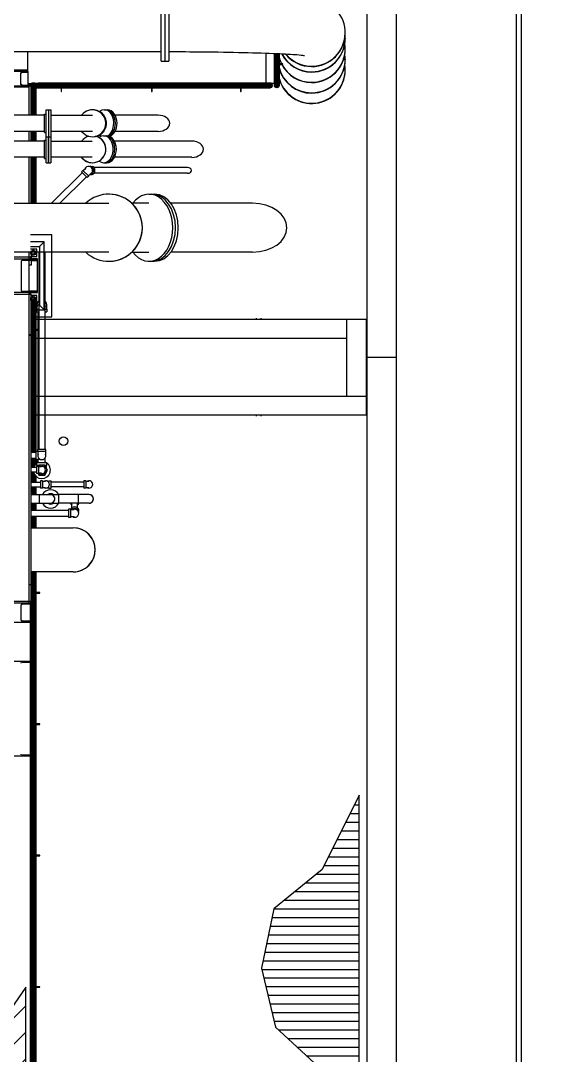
# Model space of a CAD drawing. Header units: metres. Extents: x 0 to 63075, y 0 to 44550.
# Drawn here: x 60624 to 61443, y 38478 to 40093 of the extents above; entities that cross this region are included whole.
import ezdxf

# ---------------------------------------------------------------- set-up
doc = ezdxf.new("R2010")
doc.units = ezdxf.units.M
doc.header["$LTSCALE"] = 75
for name, color, linetype in [('GSB', 7, 'Continuous'), ('ML6', 1, 'Continuous'), ('SDM', 7, 'Continuous'), ('SL1', 8, 'Continuous')]:
    doc.layers.add(name, color=color, linetype=linetype)
doc.styles.add('ROMANS', font='ROMANS.SHX')
doc.dimstyles.new('75___1-75', dxfattribs={"dimscale": 75, "dimtxt": 2.5, "dimasz": 2, "dimexe": 1.5, "dimexo": 1, "dimgap": 0.5, "dimtad": 1, "dimdec": 0, "dimzin": 12, "dimtxsty": 'ROMANS', "dimcen": 0, "dimclrd": 256, "dimclre": 256, "dimclrt": 3, "dimazin": 3, "dimtfac": 1, "dimtdec": 0, "dimtmove": 0, "dimatfit": 0, "dimfxl": 1, "dimlwd": -1, "dimlwe": -1, "dimarcsym": 0})

# ---------------------------------------------------------------- blocks, each defined once
blk = doc.blocks.new('A$C6bae614f')
at = {"layer": 'SL1'}
h = blk.add_hatch(dxfattribs=at)
h.set_pattern_fill('_USER', color=256, scale=90, angle=-0.0019, style=0, pattern_type=0)
h.set_pattern_definition([(359.99813, (326091.565, -18363.04), (0.00294, 90), [])])
h.paths.add_polyline_path([(421388, 30261), (421388, 33755), (421001, 32979), (420499, 32571), (420373, 31956), (420516, 31343), (421053, 30844)])
h = blk.add_hatch(dxfattribs=at)
h.set_pattern_fill('_USER', color=256, scale=195, angle=44.9981, style=0, pattern_type=0)
h.set_pattern_definition([(44.99813, (326091.56, -18363.04), (-137.8813, 137.89033), [])])
h.paths.add_polyline_path([(417315, 30874), (416381, 30322), (417922, 30322), (417922, 31756)])
for p, q in [((421470, 17753), (421471, 50903)), ((421771, 50903), (421770, 17753)), ((423020, 17753), (423021, 50903)), ((423071, 50903), (423070, 17753)), ((419328, 41385), (419328, 42084)), ((419369, 42084), (419369, 41385)), ((419410, 42084), (419410, 41385)), ((421243, 41681), (421243, 41679)), ((421243, 41678), (421243, 41679)), ((421243, 41623), (421243, 41622)), ((421243, 41620), (421243, 41622)), ((419328, 41481), (417007, 41481)), ((417943, 41291), (417943, 41481)), ((420421, 41157), (420421, 41465)), ((420506, 41132), (420506, 41462)), ((420508, 41126), (420508, 41462)), ((420514, 41118), (420514, 41462)), ((420521, 41461), (420521, 41110)), ((420531, 41111), (420531, 41461)), ((420540, 41461), (420540, 41110)), ((420548, 41460), (420548, 41115)), ((420553, 41126), (420553, 41460)), ((420555, 41460), (420555, 41132)), ((421243, 41514), (421243, 41513)), ((421243, 41511), (421243, 41513)), ((419328, 41385), (419410, 41385)), ((420594, 41357), (420555, 41357)), ((420555, 41350), (420594, 41350)), ((420594, 41350), (420594, 41357)), ((421243, 41405), (421243, 41403)), ((421243, 41401), (421243, 41403)), ((417946, 41279), (417794, 41279)), ((417945, 41291), (417795, 41291)), ((417888, 41272), (417873, 41257)), ((417873, 41143), (417873, 41262)), ((417883, 41272), (417946, 41272)), ((417945, 41279), (417945, 41291)), ((417946, 41127), (417946, 41279)), ((420508, 41232), (420506, 41232)), ((420508, 41208), (420506, 41210)), ((420514, 41232), (420508, 41232)), ((420514, 41206), (420508, 41208)), ((420521, 41232), (420514, 41232)), ((420521, 41205), (420514, 41206)), ((420531, 41232), (420521, 41232)), ((420531, 41205), (420521, 41205)), ((420540, 41232), (420531, 41232)), ((420540, 41205), (420531, 41205)), ((420548, 41232), (420540, 41232)), ((420548, 41206), (420540, 41205)), ((420553, 41232), (420548, 41232)), ((420553, 41208), (420548, 41206)), ((420555, 41232), (420553, 41232)), ((420555, 41210), (420553, 41208)), ((421243, 41296), (421243, 41294)), ((421243, 41293), (421243, 41294)), ((417758, 41117), (417953, 41117)), ((417794, 41127), (417946, 41127)), ((417946, 41117), (417794, 41117)), ((417888, 41133), (417873, 41148)), ((417946, 41133), (417883, 41133)), ((417946, 41117), (417946, 41117)), ((417953, 41152), (417982, 41152)), ((417953, 41152), (417953, 40823)), ((417971, 41132), (417973, 41142)), ((417974, 41132), (417971, 41132)), ((417973, 41123), (417971, 41132)), ((417973, 41142), (417978, 41150)), ((417976, 41142), (417973, 41142)), ((417976, 41123), (417973, 41123)), ((417978, 41115), (417973, 41123)), ((417974, 41132), (417976, 41142)), ((417976, 41123), (417974, 41132)), ((417974, 41132), (417983, 41132)), ((417981, 41150), (417976, 41142)), ((417976, 41142), (417985, 41142)), ((417985, 41123), (417976, 41123)), ((417981, 41115), (417976, 41123)), ((417978, 41150), (417986, 41155)), ((417978, 41150), (417981, 41150)), ((417981, 41115), (417978, 41115)), ((417986, 41110), (417978, 41115)), ((417979, 41150), (417979, 41152)), ((417979, 40823), (417979, 41115)), ((417980, 41151), (417980, 41152)), ((417980, 40823), (417980, 41113)), ((417981, 41150), (417989, 41155)), ((417981, 41150), (417990, 41150)), ((417989, 41110), (417981, 41115)), ((417981, 41115), (417990, 41115)), ((417982, 41112), (417982, 40823)), ((417983, 41132), (417985, 41142)), ((417983, 41132), (417998, 41132)), ((417985, 41123), (417983, 41132)), ((417985, 41142), (417990, 41150)), ((417985, 41142), (417999, 41142)), ((417990, 41115), (417985, 41123)), ((417999, 41123), (417985, 41123)), ((417986, 41155), (417995, 41157)), ((418010, 41155), (417986, 41155)), ((417989, 41110), (417986, 41110)), ((417995, 41108), (417986, 41110)), ((417988, 41109), (417988, 40823)), ((417989, 41155), (417998, 41157)), ((417998, 41108), (417989, 41110)), ((417989, 41110), (417997, 41110)), ((417990, 41150), (417997, 41155)), ((417990, 41150), (418004, 41150)), ((417997, 41110), (417990, 41115)), ((417990, 41115), (418004, 41115)), ((418017, 41157), (417995, 41157)), ((417995, 41108), (417995, 40823)), ((417995, 41108), (417998, 41108)), ((417997, 41155), (418005, 41157)), ((418005, 41108), (417997, 41110)), ((417997, 41110), (418010, 41110)), ((417998, 41132), (417999, 41142)), ((417998, 41132), (418018, 41132)), ((417999, 41123), (417998, 41132)), ((417998, 41108), (418005, 41108)), ((417999, 41142), (418004, 41150)), ((417999, 41142), (418019, 41142)), ((418004, 41115), (417999, 41123)), ((418019, 41123), (417999, 41123)), ((418004, 41150), (418010, 41155)), ((418004, 41150), (418022, 41150)), ((418004, 41115), (418022, 41115)), ((418010, 41110), (418004, 41115)), ((418005, 41108), (418005, 40823)), ((418005, 41108), (418017, 41108)), ((418010, 41155), (418017, 41157)), ((418010, 41155), (418027, 41155)), ((418010, 41110), (418027, 41110)), ((418017, 41108), (418010, 41110)), ((418014, 41108), (418014, 40823)), ((418017, 41157), (418033, 41157)), ((418017, 41108), (418033, 41108)), ((418018, 41132), (418019, 41142)), ((418019, 41123), (418018, 41132)), ((418018, 41132), (418041, 41132)), ((418019, 41142), (418022, 41150)), ((418019, 41142), (418042, 41142)), ((418022, 41115), (418019, 41123)), ((418042, 41123), (418019, 41123)), ((418022, 41150), (418027, 41155)), ((418022, 41150), (418044, 41150)), ((418027, 41110), (418022, 41115)), ((418022, 41115), (418044, 41115)), ((418022, 41108), (418022, 40823)), ((418027, 41155), (418033, 41157)), ((418027, 41155), (418048, 41155)), ((418033, 41108), (418027, 41110)), ((418027, 41110), (418048, 41110)), ((418027, 41108), (418027, 40823)), ((418029, 41108), (418029, 40823)), ((418033, 41157), (418052, 41157)), ((418033, 41108), (418052, 41108)), ((418041, 41132), (418042, 41142)), ((418042, 41123), (418041, 41132)), ((418041, 41132), (420485, 41132)), ((418042, 41142), (418044, 41150)), ((418042, 41142), (420483, 41142)), ((420483, 41123), (418042, 41123)), ((418044, 41115), (418042, 41123)), ((418044, 41150), (418048, 41155)), ((418044, 41150), (420478, 41149)), ((418048, 41110), (418044, 41115)), ((418044, 41115), (420478, 41115)), ((418048, 41155), (418052, 41157)), ((418048, 41155), (420470, 41155)), ((418048, 41110), (420470, 41110)), ((418052, 41108), (418048, 41110)), ((420461, 41157), (418052, 41157)), ((418052, 41108), (420461, 41108)), ((418068, 41142), (418069, 41150)), ((418068, 41132), (418068, 41142)), ((418068, 41123), (418068, 41132)), ((418069, 41115), (418068, 41123)), ((418069, 41150), (418071, 41155)), ((418071, 41110), (418069, 41115)), ((418071, 41155), (418073, 41157)), ((418073, 41108), (418071, 41110)), ((418095, 41155), (418095, 41157)), ((418095, 41150), (418095, 41155)), ((418095, 41142), (418095, 41150)), ((418095, 41132), (418095, 41142)), ((418095, 41123), (418095, 41132)), ((418095, 41115), (418095, 41123)), ((418095, 41110), (418095, 41115)), ((418095, 41108), (418095, 41110)), ((418289, 41108), (418289, 41069)), ((418295, 41069), (418295, 41108)), ((419230, 41108), (419230, 41069)), ((419237, 41069), (419237, 41108)), ((420155, 41108), (420155, 41069)), ((420161, 41069), (420161, 41108)), ((420361, 41155), (420361, 41157)), ((420361, 41149), (420361, 41155)), ((420361, 41142), (420361, 41149)), ((420361, 41132), (420361, 41142)), ((420361, 41123), (420361, 41132)), ((420361, 41115), (420361, 41123)), ((420361, 41110), (420361, 41115)), ((420361, 41108), (420361, 41110)), ((420385, 41155), (420383, 41157)), ((420383, 41108), (420385, 41110)), ((420387, 41149), (420385, 41155)), ((420385, 41110), (420387, 41115)), ((420388, 41142), (420387, 41149)), ((420387, 41115), (420388, 41123)), ((420389, 41132), (420388, 41142)), ((420388, 41123), (420389, 41132)), ((420408, 41155), (420404, 41157)), ((420404, 41108), (420408, 41110)), ((420412, 41149), (420408, 41155)), ((420408, 41110), (420412, 41115)), ((420414, 41142), (420412, 41149)), ((420412, 41115), (420414, 41123)), ((420415, 41132), (420414, 41142)), ((420414, 41123), (420415, 41132)), ((420429, 41155), (420423, 41157)), ((420423, 41108), (420429, 41110)), ((420434, 41149), (420429, 41155)), ((420429, 41110), (420434, 41115)), ((420437, 41142), (420434, 41149)), ((420434, 41115), (420437, 41123)), ((420438, 41132), (420437, 41142)), ((420437, 41123), (420438, 41132)), ((420446, 41155), (420439, 41157)), ((420439, 41108), (420446, 41110)), ((420453, 41149), (420446, 41155)), ((420446, 41110), (420453, 41115)), ((420459, 41155), (420451, 41157)), ((420451, 41108), (420459, 41110)), ((420457, 41142), (420453, 41149)), ((420453, 41115), (420457, 41123)), ((420458, 41132), (420457, 41142)), ((420457, 41123), (420458, 41132)), ((420467, 41155), (420458, 41157)), ((420458, 41108), (420467, 41110)), ((420467, 41149), (420459, 41155)), ((420459, 41110), (420467, 41115)), ((420470, 41155), (420461, 41157)), ((420461, 41108), (420470, 41110)), ((420475, 41149), (420467, 41155)), ((420471, 41142), (420467, 41149)), ((420467, 41115), (420471, 41123)), ((420467, 41110), (420475, 41115)), ((420478, 41149), (420470, 41155)), ((420470, 41110), (420478, 41115)), ((420473, 41132), (420471, 41142)), ((420471, 41123), (420473, 41132)), ((420506, 41153), (420473, 41153)), ((420480, 41142), (420475, 41149)), ((420475, 41115), (420480, 41123)), ((420483, 41142), (420478, 41149)), ((420478, 41115), (420483, 41123)), ((420482, 41132), (420480, 41142)), ((420480, 41123), (420482, 41132)), ((420485, 41132), (420483, 41142)), ((420483, 41123), (420485, 41132)), ((420508, 41185), (420506, 41189)), ((420508, 41164), (420506, 41170)), ((420508, 41147), (420506, 41154)), ((420508, 41134), (420506, 41142)), ((420508, 41126), (420506, 41135)), ((420508, 41123), (420506, 41132)), ((420514, 41181), (420508, 41185)), ((420514, 41159), (420508, 41164)), ((420514, 41141), (420508, 41147)), ((420514, 41127), (420508, 41134)), ((420514, 41118), (420508, 41126)), ((420508, 41126), (420508, 41123)), ((420514, 41115), (420508, 41123)), ((420521, 41179), (420514, 41181)), ((420521, 41156), (420514, 41159)), ((420521, 41136), (420514, 41141)), ((420521, 41122), (420514, 41127)), ((420514, 41118), (420514, 41115)), ((420521, 41113), (420514, 41118)), ((420521, 41110), (420514, 41115)), ((420531, 41178), (420521, 41179)), ((420531, 41155), (420521, 41156)), ((420531, 41135), (420521, 41136)), ((420531, 41120), (420521, 41122)), ((420531, 41111), (420521, 41113)), ((420531, 41108), (420521, 41110)), ((420540, 41179), (420531, 41178)), ((420540, 41156), (420531, 41155)), ((420540, 41136), (420531, 41135)), ((420540, 41122), (420531, 41120)), ((420540, 41113), (420531, 41111)), ((420531, 41111), (420531, 41108)), ((420540, 41110), (420531, 41108)), ((420548, 41181), (420540, 41179)), ((420548, 41159), (420540, 41156)), ((420548, 41141), (420540, 41136)), ((420548, 41127), (420540, 41122)), ((420548, 41118), (420540, 41113)), ((420548, 41115), (420540, 41110)), ((420553, 41185), (420548, 41181)), ((420553, 41164), (420548, 41159)), ((420553, 41147), (420548, 41141)), ((420553, 41134), (420548, 41127)), ((420553, 41126), (420548, 41118)), ((420553, 41123), (420548, 41115)), ((420555, 41189), (420553, 41185)), ((420555, 41170), (420553, 41164)), ((420555, 41154), (420553, 41147)), ((420555, 41142), (420553, 41134)), ((420555, 41135), (420553, 41126)), ((420555, 41132), (420553, 41123)), ((420553, 41126), (420553, 41123)), ((418289, 41069), (418295, 41069)), ((419230, 41069), (419237, 41069)), ((420155, 41069), (420161, 41069)), ((418134, 40599), (418134, 40879)), ((418134, 40879), (418182, 40879)), ((418158, 40879), (418158, 40599)), ((418182, 40879), (418182, 40599)), ((418615, 40879), (418615, 40879)), ((418616, 40879), (418617, 40879)), ((418618, 40879), (418618, 40879)), ((418620, 40879), (418620, 40879)), ((418622, 40879), (418622, 40879)), ((418738, 40879), (418772, 40879)), ((418118, 40823), (416909, 40823)), ((418118, 40643), (418118, 40835)), ((418118, 40835), (418134, 40835)), ((418182, 40823), (418615, 40823)), ((418739, 40823), (418733, 40823)), ((419299, 40823), (418851, 40823)), ((418118, 40655), (416909, 40655)), ((417953, 40655), (417953, 40553)), ((417979, 40553), (417979, 40655)), ((417980, 40553), (417980, 40655)), ((417982, 40655), (417982, 40553)), ((417988, 40655), (417988, 40553)), ((417995, 40655), (417995, 40553)), ((418005, 40655), (418005, 40553)), ((418014, 40655), (418014, 40553)), ((418022, 40655), (418022, 40553)), ((418027, 40655), (418027, 40553)), ((418029, 40655), (418029, 40553)), ((418118, 40643), (418134, 40643)), ((418118, 40565), (418134, 40565)), ((418118, 40469), (418118, 40565)), ((418134, 40599), (418182, 40599)), ((418134, 40469), (418134, 40599)), ((418158, 40599), (418158, 40329)), ((418158, 40469), (418158, 40599)), ((418615, 40655), (418182, 40655)), ((418182, 40599), (418182, 40329)), ((418615, 40599), (418615, 40599)), ((418732, 40609), (418765, 40609)), ((418733, 40655), (418739, 40655)), ((419299, 40655), (418851, 40655)), ((418118, 40553), (415192, 40553)), ((418118, 40373), (418118, 40469)), ((418134, 40329), (418134, 40469)), ((418158, 40329), (418158, 40469)), ((418182, 40553), (418614, 40553)), ((418732, 40553), (418726, 40553)), ((419649, 40553), (418844, 40553)), ((418118, 40385), (415192, 40385)), ((417953, 40385), (417953, 39907)), ((417978, 39907), (417979, 40385)), ((417980, 39907), (417980, 40385)), ((417982, 40385), (417982, 39907)), ((417988, 40385), (417987, 39907)), ((417995, 40385), (417995, 39907)), ((418005, 40385), (418005, 39907)), ((418014, 40385), (418014, 39907)), ((418022, 40385), (418022, 39907)), ((418027, 40385), (418027, 39907)), ((418029, 40385), (418029, 39907)), ((418118, 40373), (418134, 40373)), ((418614, 40385), (418182, 40385)), ((418726, 40385), (418732, 40385)), ((419649, 40385), (418844, 40385)), ((418134, 40329), (418182, 40329)), ((418517, 40249), (418502, 40234)), ((418502, 40234), (418561, 40174)), ((418517, 40249), (418577, 40190)), ((418519, 40247), (418546, 40273)), ((418596, 40288), (418592, 40288)), ((418596, 40291), (418612, 40291)), ((418615, 40329), (418615, 40329)), ((419603, 40279), (418633, 40279)), ((418732, 40329), (418765, 40329)), ((418191, 39907), (418510, 40225)), ((418277, 39907), (418553, 40183)), ((418577, 40190), (418561, 40174)), ((418601, 40219), (418574, 40192)), ((418592, 40210), (418596, 40210)), ((418596, 40207), (418612, 40207)), ((419603, 40219), (418633, 40219)), ((418785, 40002), (418785, 40002)), ((418785, 40002), (418785, 40002)), ((418785, 40002), (418785, 40002)), ((418785, 40002), (418785, 40002)), ((419203, 40002), (419261, 40002)), ((417302, 39907), (418785, 39907)), ((419203, 39907), (419025, 39907)), ((420278, 39907), (419430, 39907)), ((418195, 39578), (417972, 39578)), ((418115, 39508), (417972, 39508)), ((418115, 39508), (418065, 39458)), ((418115, 38798), (418115, 39508)), ((418195, 38728), (418195, 39578)), ((418785, 39399), (417302, 39399)), ((417953, 39399), (417953, 35767)), ((417972, 39458), (418065, 39458)), ((418038, 39430), (417972, 39430)), ((417975, 39407), (418000, 39422)), ((417975, 39378), (417975, 39407)), ((418000, 39363), (417975, 39378)), ((417978, 39399), (417978, 39265)), ((417985, 39400), (417984, 39393)), ((417984, 39393), (417985, 39386)), ((417990, 39406), (417985, 39400)), ((417985, 39386), (417990, 39380)), ((417997, 39409), (417990, 39406)), ((417990, 39380), (417997, 39377)), ((418004, 39409), (417997, 39409)), ((417997, 39377), (418004, 39377)), ((418000, 39422), (418026, 39407)), ((418026, 39378), (418000, 39363)), ((418011, 39406), (418004, 39409)), ((418004, 39377), (418011, 39380)), ((418015, 39400), (418011, 39406)), ((418011, 39380), (418015, 39386)), ((418017, 39393), (418015, 39400)), ((418015, 39386), (418017, 39393)), ((418026, 39407), (418026, 39378)), ((418038, 39355), (418038, 39430)), ((418059, 39399), (418059, 37348)), ((418065, 39458), (418065, 38848)), ((418120, 39399), (418120, 37348)), ((419025, 39399), (419203, 39399)), ((420278, 39399), (419430, 39399)), ((417695, 39328), (418045, 39328)), ((417769, 39350), (417971, 39350)), ((417876, 39306), (417876, 39000)), ((418045, 39312), (417882, 39312)), ((417953, 39269), (417978, 39269)), ((417978, 39265), (417953, 39265)), ((417971, 39350), (417971, 39328)), ((417972, 39355), (418038, 39355)), ((418045, 39328), (417978, 39328)), ((417978, 39312), (418045, 39312)), ((418045, 38978), (418045, 39328)), ((418785, 39304), (418785, 39304)), ((418785, 39304), (418785, 39304)), ((418785, 39304), (418785, 39304)), ((418785, 39304), (418785, 39304)), ((419203, 39304), (419261, 39304)), ((418045, 38978), (417695, 38978)), ((417971, 38959), (417769, 38959)), ((417882, 38994), (418045, 38994)), ((418045, 38994), (417953, 38994)), ((417953, 38978), (418045, 38978)), ((417975, 38962), (417953, 38962)), ((417971, 38978), (417971, 38959)), ((418038, 38950), (417972, 38950)), ((417974, 38962), (417974, 38541)), ((417975, 38962), (417975, 38978)), ((417975, 38962), (417975, 38541)), ((417975, 38927), (418000, 38942)), ((418000, 38942), (418026, 38927)), ((418038, 38875), (418038, 38950)), ((417972, 38875), (418038, 38875)), ((418065, 38848), (417972, 38848)), ((417975, 38898), (417975, 38927)), ((418000, 38883), (417975, 38898)), ((417980, 38888), (417982, 38897)), ((417982, 38894), (417980, 38885)), ((417980, 38885), (417980, 38888)), ((417981, 38887), (417980, 38888)), ((417980, 38878), (417982, 38886)), ((417980, 37315), (417980, 38885)), ((417980, 38866), (417982, 38873)), ((417982, 38859), (417980, 38866)), ((417982, 38856), (417980, 38850)), ((417980, 38831), (417982, 38835)), ((417982, 38897), (417987, 38905)), ((417982, 38894), (417987, 38902)), ((417982, 38897), (417982, 38894)), ((417982, 38788), (417982, 38894)), ((417982, 38886), (417987, 38893)), ((417982, 38873), (417987, 38879)), ((417982, 38870), (417982, 38872)), ((417982, 38856), (417987, 38861)), ((417982, 38835), (417987, 38839)), ((417985, 38920), (417984, 38913)), ((417984, 38913), (417985, 38906)), ((417990, 38926), (417985, 38920)), ((417985, 38906), (417990, 38900)), ((417987, 38905), (417995, 38910)), ((417995, 38907), (417987, 38902)), ((417987, 38902), (417987, 38905)), ((417987, 38902), (417987, 38814)), ((417987, 38893), (417995, 38898)), ((417987, 38879), (417995, 38884)), ((417987, 38861), (417995, 38864)), ((417987, 38839), (417995, 38841)), ((417997, 38929), (417990, 38926)), ((417990, 38900), (417997, 38897)), ((417995, 38910), (418005, 38912)), ((418005, 38909), (417995, 38907)), ((417995, 38907), (417995, 37315)), ((417995, 38898), (418005, 38900)), ((417995, 38884), (418005, 38885)), ((417995, 38864), (418005, 38865)), ((417995, 38841), (418005, 38842)), ((418004, 38929), (417997, 38929)), ((417997, 38897), (418004, 38897)), ((418026, 38898), (418000, 38883)), ((418011, 38926), (418004, 38929)), ((418004, 38897), (418011, 38900)), ((418005, 38912), (418005, 37315)), ((418005, 38912), (418014, 38910)), ((418005, 38909), (418014, 38907)), ((418005, 38900), (418014, 38898)), ((418005, 38885), (418014, 38884)), ((418005, 38865), (418014, 38864)), ((418005, 38842), (418014, 38841)), ((418015, 38920), (418011, 38926)), ((418011, 38900), (418015, 38906)), ((418014, 38910), (418022, 38905)), ((418014, 38907), (418014, 38910)), ((418014, 38907), (418022, 38902)), ((418014, 38907), (418014, 38815)), ((418014, 38898), (418022, 38893)), ((418014, 38884), (418022, 38879)), ((418014, 38864), (418022, 38861)), ((418014, 38841), (418022, 38839)), ((418017, 38913), (418015, 38920)), ((418015, 38906), (418017, 38913)), ((418022, 38902), (418022, 38905)), ((418022, 38905), (418027, 38897)), ((418022, 38902), (418027, 38894)), ((418022, 38902), (418022, 38814)), ((418022, 38893), (418027, 38886)), ((418022, 38879), (418027, 38873)), ((418022, 38861), (418027, 38856)), ((418022, 38839), (418027, 38835)), ((418026, 38927), (418026, 38898)), ((418027, 38897), (418029, 38888)), ((418027, 38894), (418027, 38897)), ((418027, 38894), (418027, 37326)), ((418027, 38894), (418029, 38885)), ((418027, 38886), (418029, 38878)), ((418027, 38873), (418029, 38866)), ((418027, 38856), (418029, 38850)), ((418027, 38835), (418029, 38831)), ((418029, 38885), (418029, 38888)), ((418029, 38885), (418029, 37326)), ((418042, 38805), (418042, 38848)), ((418115, 38798), (418065, 38848)), ((418137, 38848), (418137, 38805)), ((417972, 38798), (418115, 38798)), ((417972, 38728), (418195, 38728)), ((417980, 38810), (417982, 38812)), ((417980, 38788), (417982, 38788)), ((417987, 38814), (417982, 38812)), ((417982, 38812), (417987, 38814)), ((417982, 38812), (417982, 38788)), ((417982, 38788), (417982, 37315)), ((417982, 38788), (417987, 38788)), ((417987, 38814), (417995, 38815)), ((417987, 38814), (417987, 38788)), ((417987, 38788), (417995, 38788)), ((417987, 38788), (417987, 37315)), ((417995, 38815), (418005, 38815)), ((417995, 38788), (418005, 38788)), ((418005, 38815), (418014, 38815)), ((418005, 38788), (418014, 38788)), ((418014, 38815), (418014, 38788)), ((418014, 38815), (418022, 38814)), ((418014, 38788), (418014, 37315)), ((418014, 38788), (418022, 38788)), ((418022, 38814), (418027, 38812)), ((418027, 38812), (418022, 38814)), ((418022, 38814), (418022, 38788)), ((418022, 38788), (418027, 38788)), ((418022, 38788), (418022, 37315)), ((418027, 38812), (418029, 38810)), ((418027, 38788), (418027, 38812)), ((418027, 38788), (418029, 38788)), ((418039, 38805), (418059, 38805)), ((418039, 38805), (418039, 38778)), ((418039, 38778), (418059, 38778)), ((418053, 37348), (418053, 38778)), ((418120, 38805), (418140, 38805)), ((418120, 38778), (418140, 38778)), ((418126, 37348), (418126, 38778)), ((418140, 38805), (418140, 38778)), ((417972, 38703), (421460, 38703)), ((420320, 38703), (420320, 38712)), ((420370, 38703), (420370, 38712)), ((421260, 37903), (421260, 38703)), ((421460, 38703), (421460, 37703)), ((417978, 38541), (417953, 38541)), ((417953, 38536), (417978, 38536)), ((417978, 35942), (417978, 38541)), ((418053, 38594), (418029, 38594)), ((418029, 38588), (418053, 38588)), ((421260, 38503), (417972, 38503)), ((421470, 38308), (421770, 38308)), ((417972, 37903), (421460, 37903)), ((421460, 37703), (417972, 37703)), ((420320, 37693), (420320, 37703)), ((420370, 37693), (420370, 37703)), ((418132, 37348), (418048, 37348)), ((418048, 37326), (418048, 37348)), ((418132, 37326), (418132, 37348)), ((418026, 37315), (417978, 37315)), ((418026, 37254), (417978, 37254)), ((417980, 37159), (417980, 37254)), ((417982, 37254), (417982, 37159)), ((417987, 37254), (417987, 37159)), ((417995, 37254), (417995, 37159)), ((418005, 37254), (418005, 37161)), ((418014, 37254), (418014, 37181)), ((418022, 37254), (418022, 37192)), ((418026, 37326), (418026, 37242)), ((418048, 37326), (418026, 37326)), ((418048, 37242), (418026, 37242)), ((418027, 37242), (418027, 37198)), ((418029, 37242), (418029, 37200)), ((418053, 37228), (418029, 37228)), ((418029, 37221), (418053, 37221)), ((418048, 37326), (418048, 37318)), ((418132, 37326), (418048, 37326)), ((418051, 37323), (418048, 37323)), ((418048, 37250), (418048, 37242)), ((418048, 37246), (418074, 37246)), ((418051, 37288), (418051, 37326)), ((418053, 37209), (418053, 37246)), ((418126, 37209), (418126, 37264)), ((418128, 37326), (418128, 37288)), ((418035, 37159), (417978, 37159)), ((418035, 37172), (418035, 37097)), ((418056, 37172), (418035, 37172)), ((418039, 37182), (418039, 37209)), ((418140, 37209), (418039, 37209)), ((418057, 37182), (418039, 37182)), ((418042, 37172), (418042, 37182)), ((418060, 37186), (418051, 37172)), ((418056, 37172), (418056, 37097)), ((418056, 37169), (418085, 37169)), ((418120, 37186), (418060, 37186)), ((418150, 37134), (418120, 37186)), ((418120, 37082), (418150, 37134)), ((418140, 37182), (418122, 37182)), ((418137, 37156), (418137, 37182)), ((418140, 37182), (418140, 37209)), ((418035, 37110), (417978, 37110)), ((417978, 37009), (418077, 37009)), ((417980, 37009), (417980, 37110)), ((417982, 37110), (417982, 37009)), ((417987, 37110), (417987, 37009)), ((417995, 37110), (417995, 37009)), ((418005, 37108), (418005, 37009)), ((418014, 37088), (418014, 37009)), ((418022, 37077), (418022, 37009)), ((418027, 37071), (418027, 37009)), ((418029, 37069), (418029, 37009)), ((418056, 37097), (418035, 37097)), ((418051, 37097), (418060, 37082)), ((418085, 37100), (418056, 37100)), ((418060, 37082), (418120, 37082)), ((418077, 37022), (418077, 36947)), ((418097, 37022), (418077, 37022)), ((418097, 37022), (418097, 36947)), ((418097, 37019), (418127, 37019)), ((418146, 37019), (418164, 37019)), ((418164, 37002), (418164, 37022)), ((418164, 37022), (418185, 37022)), ((418185, 36947), (418185, 37022)), ((418527, 37009), (418185, 37009)), ((418527, 37022), (418527, 36947)), ((418547, 37022), (418527, 37022)), ((418547, 37022), (418547, 36947)), ((418547, 37019), (418577, 37019)), ((417978, 36960), (418077, 36960)), ((417980, 36894), (417980, 36960)), ((417982, 36960), (417982, 36894)), ((417987, 36960), (417987, 36892)), ((417995, 36960), (417995, 36890)), ((418005, 36960), (418005, 36887)), ((418014, 36960), (418014, 36884)), ((418022, 36960), (418022, 36882)), ((418027, 36960), (418027, 36880)), ((418029, 36960), (418029, 36880)), ((418097, 36947), (418077, 36947)), ((418127, 36950), (418097, 36950)), ((418146, 36950), (418164, 36950)), ((418164, 36947), (418164, 36967)), ((418164, 36947), (418185, 36947)), ((418527, 36960), (418185, 36960)), ((418547, 36947), (418527, 36947)), ((418577, 36950), (418547, 36950)), ((418032, 36879), (417978, 36895)), ((417978, 36879), (418267, 36879)), ((417978, 36790), (418267, 36790)), ((418032, 36790), (417978, 36774)), ((418029, 36789), (418029, 36715)), ((418067, 36790), (418067, 36879)), ((418267, 36790), (418267, 36879)), ((418267, 36790), (418267, 36879)), ((418581, 36879), (418267, 36879)), ((418267, 36876), (418267, 36876)), ((418267, 36792), (418267, 36792)), ((418581, 36790), (418267, 36790)), ((418389, 36790), (418389, 36790)), ((418400, 36741), (418400, 36790)), ((418461, 36741), (418461, 36790)), ((418467, 36879), (418467, 36790)), ((418473, 36790), (418473, 36790)), ((417978, 36715), (418367, 36715)), ((417980, 36715), (417980, 36775)), ((417982, 36775), (417982, 36715)), ((417987, 36777), (417987, 36715)), ((417995, 36779), (417995, 36715)), ((418005, 36782), (418005, 36715)), ((418014, 36785), (418014, 36715)), ((418022, 36787), (418022, 36715)), ((418027, 36789), (418027, 36715)), ((418367, 36726), (418367, 36642)), ((418389, 36726), (418367, 36726)), ((418389, 36726), (418389, 36642)), ((418389, 36723), (418427, 36723)), ((418469, 36700), (418469, 36705)), ((418473, 36705), (418473, 36720)), ((417978, 36654), (418367, 36654)), ((417980, 36533), (417980, 36654)), ((417982, 36654), (417982, 36533)), ((417987, 36654), (417987, 36533)), ((417995, 36654), (417995, 36533)), ((418005, 36654), (418005, 36533)), ((418014, 36654), (418014, 36533)), ((418022, 36654), (418022, 36533)), ((418027, 36654), (418027, 36533)), ((418029, 36654), (418029, 36533)), ((418389, 36642), (418367, 36642)), ((418427, 36646), (418389, 36646)), ((417978, 36533), (418415, 36533)), ((418415, 36076), (417978, 36076)), ((417980, 36076), (417980, 30089)), ((417982, 36076), (417982, 30189)), ((417987, 36076), (417987, 30189)), ((417995, 30070), (417995, 36076)), ((418005, 36076), (418004, 30065)), ((418014, 36076), (418014, 30189)), ((418022, 36076), (418022, 30189)), ((418027, 36076), (418027, 30080)), ((418029, 36076), (418029, 30092)), ((417953, 35942), (417978, 35942)), ((417974, 35942), (417974, 35767)), ((417975, 35942), (417975, 35767)), ((418068, 35861), (418029, 35861)), ((418029, 35855), (418068, 35855)), ((418068, 35855), (418068, 35861)), ((417975, 35767), (417765, 35767)), ((417765, 35754), (417975, 35754)), ((417874, 35728), (417889, 35743)), ((417874, 35572), (417874, 35733)), ((417884, 35743), (417972, 35743)), ((417955, 35754), (417955, 35767)), ((417971, 30049), (417972, 35754)), ((417975, 35754), (417975, 35767)), ((417975, 35764), (417980, 35764)), ((417769, 35551), (417972, 35551)), ((417889, 35562), (417874, 35577)), ((417972, 35562), (417884, 35562)), ((417980, 35541), (417972, 35541)), ((417975, 35541), (417974, 30318)), ((417972, 35142), (417769, 35142)), ((417874, 35127), (417874, 35133)), ((417884, 35137), (417972, 35137)), ((418068, 34495), (418029, 34495)), ((418029, 34489), (418068, 34489)), ((418068, 34489), (418068, 34495)), ((417769, 34163), (417972, 34163)), ((417874, 34173), (417874, 34179)), ((417972, 34168), (417884, 34168)), ((417972, 34163), (417972, 34168)), ((418068, 33128), (418029, 33128)), ((418029, 33122), (418068, 33122)), ((418068, 33122), (418068, 33128)), ((418068, 31762), (418029, 31762)), ((418029, 31756), (418068, 31756)), ((418068, 31756), (418068, 31762))]:
    blk.add_line(p, q, dxfattribs=at)
for points in [[(421388, 30261), (421388, 33755), (421001, 32979), (420499, 32571), (420373, 31956), (420516, 31343), (421053, 30844)], [(417315, 30874), (416381, 30322), (417922, 30322), (417922, 31756)]]:
    blk.add_lwpolyline(points, close=True, dxfattribs=at)
for centre, radius in [((418000, 39393), 16), ((418000, 38913), 16), ((418315, 37434), 44.4)]:
    blk.add_circle(centre, radius, dxfattribs=at)
for centre, radius, start, end in [((417883, 41262), 10, 89.9981, 179.9981), ((417883, 41143), 10, 179.9981, 269.9981), ((418615, 40739), 140, 217.031, 142.9653), ((418615, 40739), 140, 269.9981, 89.9981), ((418615, 40739), 140, 269.9981, 89.9981), ((418616, 40739), 140, 284.5592, 90.2477), ((418617, 40739), 140, 284.555, 89.9981), ((418617, 40739), 140, 284.5522, 89.9981), ((418618, 40739), 140, 284.1927, 90.334), ((418618, 40739), 140, 284.1885, 89.9981), ((418618, 40739), 140, 284.1856, 89.9981), ((418620, 40739), 140, 283.8181, 90.334), ((418620, 40739), 140, 283.8108, 89.9981), ((418620, 40739), 140, 283.8138, 89.9981), ((418622, 40739), 140, 283.4339, 90.3352), ((418622, 40739), 140, 283.4277, 89.9981), ((418622, 40739), 140, 283.4308, 89.9981), ((418615, 40469), 140, 104.8093, 142.9653), ((418615, 40469), 140, 104.8104, 142.9653), ((418615, 40469), 140, 217.031, 74.9942), ((418615, 40469), 140, 104.8083, 142.9653), ((418615, 40469), 140, 269.9801, 75.0127), ((418615, 40469), 140, 217.031, 269.9981), ((418615, 40469), 140, 217.031, 269.9981), ((418576, 40249), 42, 292.5867, 157.4092), ((418785, 39653), 349, 226.6564, 133.3399), ((418785, 39653), 349, 269.9981, 89.9981), ((418785, 39653), 349, 269.9981, 89.9981), ((418785, 39653), 349, 269.9981, 89.9981), ((418785, 39653), 349, 269.9981, 89.9981), ((418785, 39653), 349, 269.9981, 89.9981), ((418785, 39653), 349, 269.9981, 89.9981), ((418785, 39653), 349, 269.9872, 90.009), ((418785, 39653), 349, 269.9981, 89.9981), ((418785, 39653), 349, 269.9981, 89.9981), ((418785, 39653), 349, 269.9884, 90.0079), ((418785, 39653), 349, 269.9838, 90.0124), ((417882, 39306), 6, 89.9981, 179.9981), ((417882, 39000), 6, 179.9981, 269.9981), ((418090, 38853), 50.8, 126.4217, 200.3623), ((418090, 38853), 50.8, 339.634, 53.5746), ((418090, 37284), 42, 157.5869, 22.4094), ((418090, 37134), 88.9, 124.848, 164.2488), ((418090, 37134), 88.9, 195.7474, 55.1482), ((418090, 37134), 88.9, 114.2478, 122.8295), ((418090, 37134), 50.8, 227.9429, 132.0533), ((418090, 37134), 37.7, 246.3213, 113.675), ((418090, 37134), 88.9, 57.1668, 65.7484), ((418131, 36984), 37.7, 246.3213, 113.675), ((418581, 36984), 37.7, 246.3213, 113.675), ((418181, 36834), 95.2, 27.8163, 152.18), ((418181, 36834), 95.2, 207.8163, 332.18), ((418181, 36834), 53.9, 55.477, 124.5193), ((418181, 36834), 53.9, 235.477, 304.5193), ((418181, 36834), 44.5, 269.3905, 90.6058), ((418181, 36834), 44.4, 269.9981, 89.9981), ((418181, 36834), 95.2, 25.4579, 25.4719), ((418181, 36834), 95.2, 334.5243, 334.5383), ((418581, 36834), 44.5, 269.3905, 90.6058), ((418581, 36834), 44.4, 269.9981, 89.9981), ((418431, 36684), 42, 247.5869, 112.4094), ((418415, 36304), 229, 269.7302, 90.2661), ((418415, 36304), 229, 269.9981, 89.9981), ((417884, 35733), 10, 89.9981, 179.9981), ((417884, 35572), 10, 179.9981, 269.9981)]:
    blk.add_arc(centre, radius, start, end, dxfattribs=at)
for centre, major_axis, ratio, start_param, end_param in [((420893, 41681), (-349, 0), 0.999337, 0.698131, 5.347178), ((420893, 41679), (-349, 0), 0.999337, 0.692276, 3.141593), ((420893, 41679), (349, 0), 0.999337, 4.712389, 6.283185), ((420893, 41678), (349, 0), 0.999337, 4.712389, 6.283185), ((420893, 41623), (349, 0), 0.999337, 4.712389, 6.361098), ((420893, 41622), (349, 0), 0.999337, 4.712389, 6.283185), ((420893, 41620), (349, 0), 0.999337, 4.712389, 6.283185), ((420893, 41514), (349, 0), 0.999337, 4.712389, 6.435196), ((420893, 41514), (-349, 0), 0.999337, 0.253082, 0.46762), ((420893, 41513), (-349, 0), 0.999337, 0.253082, 0.462818), ((420893, 41511), (-349, 0), 0.999337, 0.253082, 0.456411), ((420893, 41620), (-349, 0), 0.999337, 0.480506, 1.570796), ((420893, 41622), (-349, 0), 0.999337, 0.487166, 1.570796), ((420893, 41623), (-349, 0), 0.999337, 0.49216, 1.570796), ((420893, 41678), (-349, 0), 0.999337, 0.686453, 1.570796), ((420893, 41679), (-349, 0), 0.999337, 0.692276, 1.570796), ((420893, 41513), (349, 0), 0.999337, 4.712389, 6.283185), ((420893, 41511), (349, 0), 0.999337, 4.712389, 6.283185), ((420893, 41405), (349, 0), 0.999337, 4.712389, 6.435196), ((420893, 41405), (-349, 0), 0.999337, 0.253082, 1.570796), ((420893, 41403), (-349, 0), 0.999337, 0.253082, 1.570796), ((420893, 41401), (-349, 0), 0.999337, 0.253082, 1.570796), ((420893, 41511), (-349, 0), 0.999337, 0.476783, 1.570796), ((420893, 41513), (-349, 0), 0.999337, 0.483257, 1.570796), ((420893, 41514), (-349, 0), 0.999337, 0.488109, 1.570796), ((420893, 41403), (349, 0), 0.999337, 4.712389, 6.283185), ((420893, 41401), (349, 0), 0.999337, 4.712389, 6.283185), ((420893, 41296), (349, 0), 0.999337, 4.712389, 6.435196), ((420893, 41294), (349, 0), 0.999337, 3.394674, 6.283185), ((420893, 41293), (349, 0), 0.999337, 3.394674, 6.283185), ((420893, 41296), (-349, 0), 0.999337, 0.253082, 1.570796), ((420893, 41294), (-349, 0), 0.999337, 0.253082, 1.570796), ((420893, 41294), (349, 0), 0.999337, 4.712389, 6.283185), ((418738, 40739), (0, 140), 0.706995, 4.712389, 6.795414), ((418755, 40739), (0, 140), 0.706995, 4.712389, 6.283185), ((418772, 40739), (0, 140), 0.706995, 4.712389, 6.283185), ((419299, 40739), (119, 0), 0.707107, 0, 1.570796), ((418738, 40739), (0, -140), 0.706995, 0.360167, 1.570796), ((418755, 40739), (0, -140), 0.706995, 0.307806, 1.570796), ((418772, 40739), (0, -140), 0.706995, 0.222398, 1.570796), ((419299, 40739), (119, 0), 0.707107, 4.712389, 6.283185), ((418732, 40469), (0, 140), 0.707107, 4.712389, 6.794846), ((418738, 40739), (0, -140), 0.706995, 5.770956, 5.990035), ((418749, 40469), (0, 140), 0.707107, 4.712389, 6.283185), ((418765, 40469), (0, 140), 0.707107, 4.712389, 6.283185), ((418732, 40469), (0, -140), 0.707107, 5.771525, 7.853982), ((418749, 40469), (0, -140), 0.707107, 0, 1.570796), ((418765, 40469), (0, -140), 0.707107, 0, 1.570796), ((419649, 40469), (119, 0), 0.707107, 0, 1.570796), ((419649, 40469), (119, 0), 0.707107, 4.712389, 6.283185), ((418596, 40249), (0, 42), 0.707107, 4.712389, 6.568713), ((418596, 40249), (0, -42), 0.707107, 6.068683, 7.853982), ((418596, 40249), (0, 38.9), 0.707107, 4.712389, 6.283185), ((418596, 40249), (0, -38.9), 0.707107, 0, 1.570796), ((418612, 40249), (0, 42), 0.707107, 4.712389, 6.283185), ((418612, 40249), (0, -42), 0.707107, 0, 1.570796), ((419603, 40249), (42.7, 0), 0.707107, 0, 1.570796), ((419603, 40249), (42.7, 0), 0.707107, 4.712389, 6.283185), ((419203, 39653), (0, 349), 0.707134, 4.712389, 7.039642), ((419232, 39653), (0, 349), 0.707134, 4.712389, 6.283185), ((419232, 39653), (0, 349), 0.707134, 3.141593, 6.283185), ((419261, 39653), (0, 349), 0.707134, 3.141593, 6.283185), ((420278, 39653), (359, 0), 0.707107, 0, 1.570796), ((419203, 39653), (0, -349), 0.707134, 5.526729, 7.853982), ((419232, 39653), (0, -349), 0.707134, 0, 1.570796), ((420278, 39653), (359, 0), 0.707107, 4.712389, 6.283185), ((418431, 36790), (-42, 0), 0.707107, 6.268003, 7.053743), ((418431, 36790), (-38.9, 0), 0.707107, 0, 0.682269), ((418431, 36790), (-38.9, 0), 0.707107, 6.266762, 6.283185), ((418431, 36790), (38.9, 0), 0.707107, 5.600916, 6.299608), ((418431, 36790), (42, 0), 0.707107, 5.512628, 6.298368), ((418431, 36720), (-42, 0), 0.707107, 4.712389, 6.093751), ((418431, 36705), (-42, 0), 0.707107, 4.712389, 5.604971), ((418431, 36705), (-38.9, 0), 0.707107, 4.712389, 5.536895), ((418431, 36720), (42, 0), 0.707107, 0, 1.570796), ((418431, 36705), (42, 0), 0.707107, 5.997658, 7.853982), ((418431, 36705), (38.9, 0), 0.707107, 0, 1.570796), ((417884, 35133), (-10, 0), 0.466989, 6.05911, 6.283185), ((417884, 35133), (10, 0), 0.466989, 1.570796, 2.148371), ((417884, 34173), (-10, 0), 0.466989, 0, 0.224075), ((417884, 34173), (-10, 0), 0.466989, 0.993222, 1.570796)]:
    blk.add_ellipse(centre, major_axis=major_axis, ratio=ratio, start_param=start_param, end_param=end_param, dxfattribs=at)
blk.add_open_spline([(420819, 41440), (420819, 41440), (420816, 41441), (420812, 41441), (420799, 41443), (420774, 41446), (420741, 41449), (420689, 41453), (420617, 41457), (420530, 41461), (420433, 41465), (420315, 41469), (420185, 41472), (420052, 41475), (419906, 41477), (419753, 41479), (419641, 41480), (419526, 41481), (419410, 41481)], degree=3, knots=[4.892397, 4.892397, 4.892397, 4.892397, 4.956201, 4.956201, 4.956201, 5.132274, 5.132274, 5.132274, 5.407016, 5.407016, 5.407016, 5.715568, 5.715568, 5.715568, 6.029727, 6.029727, 6.029727, 6.259247, 6.259247, 6.259247, 6.259247], dxfattribs=at)
blk = doc.blocks.new('zw$15D4')
at = {"layer": 'ML6', "xscale": 0.2502808837766805, "yscale": 0.2502808837766805, "zscale": 0.2502808837766805}
blk.add_blockref('A$C6bae614f', (-85544.7, -3177.3), dxfattribs=at)

msp = doc.modelspace()

# ---------------------------------------------------------------- block references
at = {"layer": 'GSB', "xscale": 0.6000000000000068, "yscale": 0.6000000000000068, "zscale": 0.6000000000000068}
msp.add_blockref('zw$15D4', (49200, 35721.6), dxfattribs=at)

# ---------------------------------------------------------------- leaders
at = {"layer": 'SDM'}
msp.add_leader([(52766.7, 37891.9), (59453.1, 42438.7), (62243.4, 42438.7)], dimstyle='75___1-75', override={"dimtad": 0}, dxfattribs=at)

doc.saveas('drawing.dxf')
